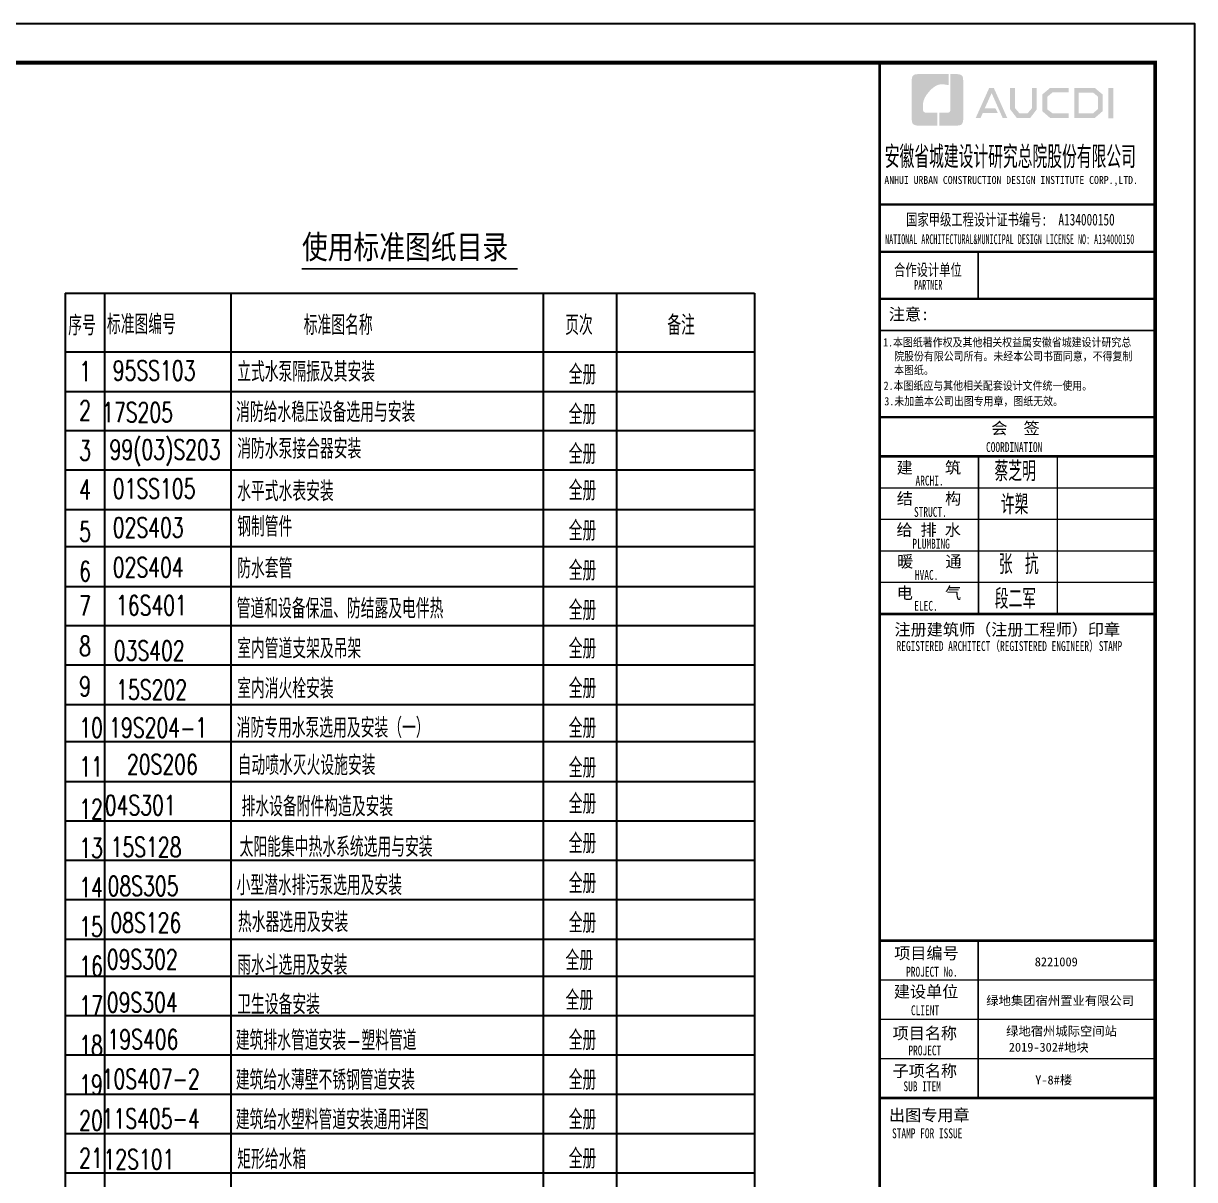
# Model space of a CAD drawing. Extents: x 27938 to 1507990, y 110129 to 923079.
# Drawn here: x 660812 to 690551, y 690488 to 719857 of the extents above; entities that cross this region are included whole.
import ezdxf
from ezdxf.enums import TextEntityAlignment as Align

# ---------------------------------------------------------------- set-up
doc = ezdxf.new("R2010")
doc.units = 0
doc.header["$LTSCALE"] = 1000
doc.header["$MEASUREMENT"] = 0
for name, color, linetype in [('0s-水标注', 7, 'Continuous'), ('PUB_TEXT', 4, 'Continuous'), ('图框', 140, 'Continuous'), ('图签文字', 147, 'Continuous')]:
    doc.layers.add(name, color=color, linetype=linetype)
doc.layers.add('yichutu', color=7, linetype='Continuous', true_color=0xffffff, plot=False)
doc.layers.add('图签', color=147, linetype='Continuous', lineweight=18)
doc.styles.add('HT', font='simhei.ttf')
doc.styles.add('HZ', font='txt', dxfattribs={"bigfont": 'hztxt'})
doc.styles.add('中森字体', font='', dxfattribs={"width": 0.8})
doc.styles.add('宋体', font='', dxfattribs={"height": 50})
doc.styles.add('建筑图签-1', font='simhei.ttf', dxfattribs={"width": 0.7})
doc.styles.add('建筑图签-2', font='TXT.shx', dxfattribs={"width": 0.5, "bigfont": 'HZTXT.shx'})
doc.styles.get('中森字体').set_extended_font_data('SimSun')
doc.styles.get('宋体').set_extended_font_data('SimSun')

# ---------------------------------------------------------------- blocks, each defined once
blk = doc.blocks.new('院标1')
h = blk.add_hatch(color=150)
h.dxf.hatch_style = 1
h.set_gradient(color1=(33, 113, 253), color2=(33, 113, 253), tint=1, name='INVCURVED')
edge = h.paths.add_edge_path()
edge.add_spline(control_points=[(116373, 648379), (116379, 648379), (116382, 648379), (116391, 648379), (116391, 648379), (116391, 648379), (116616, 648379), (116616, 648379), (116616, 648379), (116616, 648379), (116616, 648054), (116616, 648054), (116616, 648054), (116616, 648054), (116108, 648054), (116108, 648054), (116108, 648054), (116028, 648054), (115963, 648111), (115963, 648199), (115963, 648199), (115963, 648199), (115963, 649215), (115963, 649215), (115963, 649215), (115963, 649295), (116018, 649360), (116108, 649360), (116108, 649360), (116108, 649360), (116897, 649360), (116897, 649360), (116897, 649360), (116897, 649360), (116897, 649080), (116897, 649080), (116897, 649080), (116897, 649080), (116566, 649140), (116356, 648859), (116356, 648859), (116245, 648719), (116240, 648545), (116247, 648466), (116247, 648466), (116254, 648386), (116247, 648466), (116247, 648466), (116247, 648466), (116247, 648466), (116258, 648374), (116373, 648379)], knot_values=[0, 0, 0, 0, 0.071429, 0.071429, 0.071429, 0.107143, 0.142857, 0.142857, 0.142857, 0.178571, 0.214286, 0.214286, 0.214286, 0.25, 0.285714, 0.285714, 0.285714, 0.321429, 0.357143, 0.357143, 0.357143, 0.392857, 0.428571, 0.428571, 0.428571, 0.464286, 0.5, 0.5, 0.5, 0.535714, 0.571429, 0.571429, 0.571429, 0.607143, 0.642857, 0.642857, 0.642857, 0.678571, 0.714286, 0.714286, 0.714286, 0.75, 0.785714, 0.785714, 0.785714, 0.821429, 0.857143, 0.857143, 0.857143, 0.928571, 1, 1, 1, 1], degree=3, periodic=0)
h = blk.add_hatch(color=150)
h.dxf.hatch_style = 1
h.set_gradient(color1=(33, 113, 253), color2=(33, 113, 253), tint=1, name='INVCURVED')
edge = h.paths.add_edge_path()
edge.add_spline(control_points=[(117268, 649215), (117268, 649215), (117268, 648199), (117268, 648199), (117268, 648199), (117268, 648114), (117212, 648054), (117123, 648054), (117123, 648054), (117123, 648054), (116663, 648054), (116663, 648054), (116663, 648054), (116663, 648054), (116663, 648379), (116663, 648379), (116663, 648379), (116663, 648379), (116865, 648379), (116865, 648379), (116865, 648379), (116907, 648379), (116941, 648413), (116941, 648455), (116941, 648455), (116941, 648455), (116941, 649360), (116941, 649360), (116941, 649360), (116941, 649360), (117123, 649360), (117123, 649360), (117123, 649360), (117204, 649360), (117268, 649306), (117268, 649215)], knot_values=[0, 0, 0, 0, 0.1, 0.1, 0.1, 0.15, 0.2, 0.2, 0.2, 0.25, 0.3, 0.3, 0.3, 0.35, 0.4, 0.4, 0.4, 0.45, 0.5, 0.5, 0.5, 0.55, 0.6, 0.6, 0.6, 0.65, 0.7, 0.7, 0.7, 0.75, 0.8, 0.8, 0.8, 0.9, 1, 1, 1, 1], degree=3, periodic=0)
blk = doc.blocks.new('TK')
at = {"layer": '图框'}
h = blk.add_hatch(color=256, dxfattribs=at)
h.paths.add_polyline_path([(547288, 547072), (547414, 547072), (547414, 546302), (547288, 546302)])
h.paths.add_polyline_path([(546536, 546956), (546536, 546430), (546896, 546430), (547020, 546536), (547020, 546855), (546900, 546956)], flags=16)
h.paths.add_polyline_path([(546418, 547074), (546418, 546311), (546940, 546311), (547138, 546482), (547138, 546910), (546943, 547074)])
h.paths.add_polyline_path([(546275, 547077), (546275, 546962), (545868, 546962), (545735, 546851), (545735, 546531), (545868, 546429), (546277, 546429), (546277, 546307), (545813, 546307), (545611, 546481), (545611, 546910), (545809, 547077)])
h.paths.add_polyline_path([(544792, 547075), (544912, 547075), (544912, 546565), (545026, 546433), (545237, 546433), (545351, 546565), (545351, 547075), (545465, 547075), (545465, 546528), (545301, 546311), (544963, 546311), (544792, 546530)])
h.paths.add_polyline_path([(544260, 547074), (544377, 547074), (544719, 546310), (544603, 546310), (544322, 546944), (544147, 546556), (544418, 546556), (544479, 546440), (544098, 546440), (544039, 546308), (543916, 546308)])
for p, q in [((541480, 544114), (548480, 544114)), ((541480, 544114), (548480, 544114)), ((541480, 542914), (548480, 542914))]:
    blk.add_line(p, q, dxfattribs=at)
blk.add_lwpolyline([(465375, 548714), (549475, 548714), (549475, 489314), (465375, 489314)], close=True, dxfattribs=at)
blk.add_lwpolyline([(465375, 548714), (549475, 548714), (549475, 489314), (465375, 489314)], close=True, dxfattribs=at)
at = {"layer": '图框', "const_width": 100}
blk.add_lwpolyline([(548475, 490314), (548475, 547714), (467875, 547714), (467875, 490314)], close=True, dxfattribs=at)
at = {"layer": '图框'}
for points, const_width in [([(541480, 490314), (541480, 547714)], 70), ([(541480, 544114), (548480, 544114)], 60), ([(541480, 542914), (548480, 542914)], 60), ([(541480, 542914), (548480, 542914)], 60), ([(543980, 542914), (543980, 541714)], 35), ([(541480, 541714), (548480, 541714)], 60), ([(541480, 541714), (548480, 541714)], 60), ([(541480, 540913), (548480, 540913)], 35), ([(541488, 538714), (548488, 538714)], 60), ([(541488, 537714), (548488, 537714)], 70), ([(541488, 537714), (548488, 537714)], 70), ([(543988, 537714), (543988, 533714)], 35), ([(545988, 537714), (545988, 533714)], 35), ([(541488, 536914), (548488, 536914)], 35), ([(541488, 536114), (548488, 536114)], 35), ([(541488, 535314), (548488, 535314)], 35), ([(541488, 534514), (548488, 534514)], 35), ([(541488, 533714), (548488, 533714)], 70), ([(541480, 525414), (548480, 525414)], 70), ([(541480, 525414), (548480, 525414)], 70), ([(543980, 521414), (543980, 525414)], 35), ([(541480, 524414), (548480, 524414)], 35), ([(541480, 523414), (548480, 523414)], 35), ([(541480, 522414), (548480, 522414)], 35), ([(548480, 521414), (541480, 521414)], 70)]:
    blk.add_lwpolyline(points, dxfattribs=dict(at, const_width=const_width))
blk.add_blockref('院标1', (426331, -101935))
for s, height, style, width, p in [('ANHUI URBAN CONSTRUCTION DESIGN INSTITUTE CORP.,LTD.', 200, '建筑图签-1', 0.91, (541598, 544636)), ('NATIONAL ARCHITECTURAL&MUNICIPAL DESIGN LICENSE NO: A134000150', 250, '建筑图签-1', 0.6, (541617, 543108)), ('PARTNER', 250, '建筑图签-1', 0.6, (542355, 541947)), ('1.本图纸著作权及其他相关权益属安徽省城建设计研究总', 210, 'HT', 0.88, (541566, 540507)), ('院股份有限公司所有。未经本公司书面同意，不得复制', 210, 'HT', 0.88, (541845, 540153)), ('本图纸。', 210, 'HT', 0.88, (541845, 539803)), (' 2.本图纸应与其他相关配套设计文件统一使用。 ', 210, 'HT', 0.88, (541455, 539406)), ('3.未加盖本公司出图专用章，图纸无效。', 210, 'HT', 0.88, (541598, 539011)), ('COORDINATION', 250, '建筑图签-1', 0.7, (544180, 537827)), ('ARCHI.', 250, '建筑图签-1', 0.7, (542389, 536975)), ('STRUCT.', 250, '建筑图签-1', 0.7, (542350, 536179)), ('PLUMBING', 250, '建筑图签-1', 0.7, (542309, 535372)), ('HVAC.', 250, '建筑图签-1', 0.7, (542374, 534579)), ('ELEC.', 250, '建筑图签-1', 0.7, (542358, 533794)), ('REGISTERED ARCHITECT（REGISTERED ENGINEER）STAMP', 250, '建筑图签-1', 0.7, (541909, 532772)), ('PROJECT No.', 250, '建筑图签-1', 0.7, (542150, 524499, -1799)), ('CLIENT', 250, '建筑图签-1', 0.7, (542274, 523520)), ('PROJECT', 250, '建筑图签-1', 0.7, (542209, 522500)), ('SUB ITEM', 250, '建筑图签-1', 0.7, (542082, 521589)), ('STAMP FOR ISSUE', 250, '建筑图签-1', 0.7, (541793, 520395))]:
    blk.add_text(s, height=height, dxfattribs=dict(at, style=style, width=width)).set_placement(p)
at = {"layer": '图签', "color": 2, "style": '宋体'}
for s, height, p in [('8221009', 229.3, (545417, 524761)), ('绿地集团宿州置业有限公司', 229.34, (544185, 523776)), ('绿地宿州城际空间站', 229.3, (544690, 523001)), ('2019-302#地块', 229.34, (544757, 522592)), ('Y-8#楼', 229.3, (545429, 521761))]:
    blk.add_text(s, height=height, dxfattribs=at).set_placement(p)
at = {"layer": '图签文字', "color": 7, "style": '建筑图签-1'}
for s, height, width, p in [('安徽省城建设计研究总院股份有限公司', 500, 0.55, (541608, 545091)), ('国家甲级工程设计证书编号:  A134000150', 300, 0.7, (542152, 543581)), ('合作设计单位', 300, 0.7, (541845, 542304))]:
    blk.add_text(s, height=height, dxfattribs=dict(at, width=width)).set_placement(p)
for s, p in [('注意:', (541711, 541177)), ('会  签', (544315, 538281)), ('建    筑', (541910, 537280)), ('结    构', (541914, 536493)), ('给 排 水', (541905, 535699)), ('暖    通', (541923, 534896)), ('电    气', (541913, 534096)), ('注册建筑师（注册工程师）印章', (541855, 533167)), ('项目编号', (541848, 524946)), ('建设单位', (541840, 523969)), ('项目名称', (541807, 522911)), ('子项名称', (541807, 521954)), ('出图专用章', (541716, 520832))]:
    blk.add_text(s, height=300, dxfattribs=at).set_placement(p)
at = {"layer": '图签文字', "color": 1, "style": '建筑图签-2', "width": 0.7}
for s, p in [('蔡芝明', (544395, 537085)), ('许槊', (544555, 536242)), ('张 抗', (544505, 534724)), ('段二军', (544401, 533845))]:
    blk.add_text(s, height=500, dxfattribs=at).set_placement(p)
blk = doc.blocks.new('yct-841-594-84100-59399.9999999999-100-1000.0')
at = {"layer": 'yichutu', "color": 7, "true_color": 0xffffff}
blk.add_lwpolyline([(0, 0), (0, 59400), (84100, 59400), (84100, 0)], close=True, dxfattribs=at)

msp = doc.modelspace()

# ---------------------------------------------------------------- linework, layer by layer
at = {"layer": '0s-水标注'}
for p, q in [((661876.6, 713006.8), (679376.6, 713006.8)), ((661876.6, 713006.8), (661876.6, 673650.9)), ((662876.6, 673650.9), (662876.6, 713006.8)), ((666086.6, 673650.9), (666086.6, 713006.8)), ((674017.5, 673650.9), (674017.5, 713006.8)), ((675876.6, 673650.9), (675876.6, 713006.8)), ((679376.6, 713006.8), (679376.6, 673650.9)), ((679376.6, 711501.8), (661876.6, 711501.8)), ((679376.6, 710501.8), (661876.6, 710501.8)), ((679376.6, 709511.8), (661876.6, 709511.8)), ((679376.6, 708506.8), (661876.6, 708506.8)), ((679376.6, 707501.8), (661876.6, 707501.8)), ((679376.6, 706560.8), (661876.6, 706560.8)), ((679376.6, 705548.8), (661876.6, 705548.8)), ((679376.6, 704553.8), (661876.6, 704553.8)), ((679376.6, 703553.8), (661876.6, 703553.8)), ((679376.6, 702548.8), (661876.6, 702548.8)), ((679376.6, 701607.8), (661876.6, 701607.8)), ((679376.6, 700590.8), (661876.6, 700590.8)), ((679376.6, 699588.8), (661876.6, 699588.8)), ((679376.6, 698593.8), (661876.6, 698593.8)), ((679376.6, 697593.8), (661876.6, 697593.8)), ((679376.6, 696588.8), (661876.6, 696588.8)), ((679376.6, 695647.8), (661876.6, 695647.8)), ((679376.6, 694647.8), (661876.6, 694647.8)), ((679376.6, 693647.8), (661876.6, 693647.8)), ((679376.6, 692647.8), (661876.6, 692647.8)), ((679376.6, 691647.8), (661876.6, 691647.8)), ((679376.6, 690647.8), (661876.6, 690647.8))]:
    msp.add_line(p, q, dxfattribs=at)
at = {"layer": 'PUB_TEXT', "ltscale": 1.5, "const_width": 48}
msp.add_lwpolyline([(667876.8, 713622.7), (673363.4, 713622.7)], dxfattribs=at)

# ---------------------------------------------------------------- block references
msp.add_blockref('TK', (141075.6, 171143.3))
at = {"layer": 'yichutu'}
msp.add_blockref('yct-841-594-84100-59399.9999999999-100-1000.0', (606450.6, 660457), dxfattribs=at)

# ---------------------------------------------------------------- texts
at = {"layer": '0s-水标注', "style": 'HZ', "width": 0.7}
for s, p in [('序号', (661950.4, 711932.7)), ('标准图编号', (662933.6, 711959.8)), ('标准图名称', (667930.4, 711941.2)), ('页次', (674570, 711941.2)), ('备注', (677162.6, 711941.2)), ('1', (662228.7, 710767.3)), ('95SS103', (663080.9, 710788.9)), ('立式水泵隔振及其安装', (666240.9, 710754.3)), ('全册', (674659, 710686.8)), ('2', (662228.7, 709777.3)), ('消防给水稳压设备选用与安装', (666213.4, 709729.2)), ('全册', (674659, 709674.4)), ('3', (662228.7, 708758)), ('99(03)S203', (662998.4, 708782.1)), ('消防水泵接合器安装', (666240.9, 708800.7)), ('全册', (674659, 708667.4)), ('4', (662228.7, 707767.3)), ('01SS105', (663080.9, 707789.5)), ('水平式水表安装', (666240.9, 707720.5)), ('全册', (674659, 707740.8)), ('5', (662228.7, 706699.3)), ('02S403', (663080.9, 706801.5)), ('钢制管件', (666240.9, 706821.5)), ('全册', (674659, 706718.8)), ('02S404', (663080.9, 705791.3)), ('防水套管', (666240.9, 705763.3)), ('6', (662228.7, 705689.5)), ('全册', (674659, 705706.4)), ('7', (662228.7, 704815)), ('16S401', (663162.3, 704824.9)), ('管道和设备保温、防结露及电伴热', (666227.3, 704741.2)), ('全册', (674659, 704699.4)), ('8', (662228.7, 703793.7)), ('室内管道支架及吊架', (666240.9, 703725.1)), ('全册', (674659, 703723.8)), ('03S402', (663106.1, 703673.7)), ('9', (662228.7, 702771)), ('15S202', (663167.2, 702680.2)), ('室内消火栓安装', (666240.9, 702708.8)), ('全册', (674659, 702716.8)), ('10', (662228.7, 701715)), ('全册', (674659, 701704.4)), ('11', (662228.7, 700724.7)), ('全册', (674659, 700697.4)), ('全册', (674659, 699782.8)), ('12', (662228.7, 699647.4)), ('排水设备附件构造及安装', (666351.1, 699712.7)), ('13', (662228.7, 698659.1)), ('15S128', (663025.8, 698685.1)), ('太阳能集中热水系统选用与安装', (666301.4, 698685.1)), ('全册', (674659, 698775.8)), ('小型潜水排污泵选用及安装', (666225.6, 697711.6)), ('全册', (674659, 697763.4)), ('14', (662228.7, 697659.1)), ('15', (662228.7, 696659.1)), ('08S126', (663020.3, 696765)), ('热水器选用及安装', (666259.7, 696772.9)), ('全册', (674659, 696756.4)), ('雨水斗选用及安装', (666240.6, 695687.8)), ('全册', (674578, 695806.7)), ('16', (662228.7, 695659.1)), ('全册', (674578, 694792.7)), ('17', (662228.7, 694652.1)), ('卫生设备安装', (666240.6, 694686)), ('18', (662228.7, 693645.1)), ('全册', (674659, 693775.8)), ('建筑给水薄壁不锈钢管道安装', (666205.1, 692766.4)), ('全册', (674659, 692768.8)), ('19', (662228.7, 692645.1)), ('建筑给水塑料管道安装通用详图', (666205.1, 691759.4)), ('全册', (674659, 691761.8)), ('20', (662228.7, 691740.1)), ('21', (662228.7, 690783.9)), ('矩形给水箱', (666242, 690753.2)), ('全册', (674659, 690768.8))]:
    msp.add_text(s, height=500, dxfattribs=at).set_placement(p)
for s, p in [('17S205 ', (663865.8, 709979.7)), ('04S301', (663778.3, 699997)), ('08S305', (663849.5, 697945.1)), ('09S302', (663830.7, 696081.4)), ('09S304', (663830.7, 694988.8)), ('10S407-2', (664044.1, 693045.1)), ('11S405-4', (664044.1, 692038.1)), ('12S101', (663745.2, 691003.8))]:
    msp.add_text(s, height=500, dxfattribs=at).set_placement(p, align=Align.MIDDLE)
at = {"layer": '0s-水标注', "color": 1, "style": 'HZ', "width": 0.7}
for s, p in [('19S204-1', (664233.6, 701968.5)), ('20S206', (664340.5, 701036)), ('19S406', (663846.8, 694052.1))]:
    msp.add_text(s, height=500, dxfattribs=at).set_placement(p, align=Align.MIDDLE)
for s, p in [('消防专用水泵选用及安装（一）', (666225.6, 701711.9)), ('自动喷水灭火设施安装', (666253.1, 700761.7)), ('建筑排水管道安装-塑料管道', (666205.1, 693773.4))]:
    msp.add_text(s, height=500, dxfattribs=at).set_placement(p)
at = {"layer": 'PUB_TEXT', "style": '中森字体', "width": 0.8}
msp.add_text('使用标准图纸目录', height=600, dxfattribs=at).set_placement((667884.5, 713878.8))

doc.saveas('drawing.dxf')
